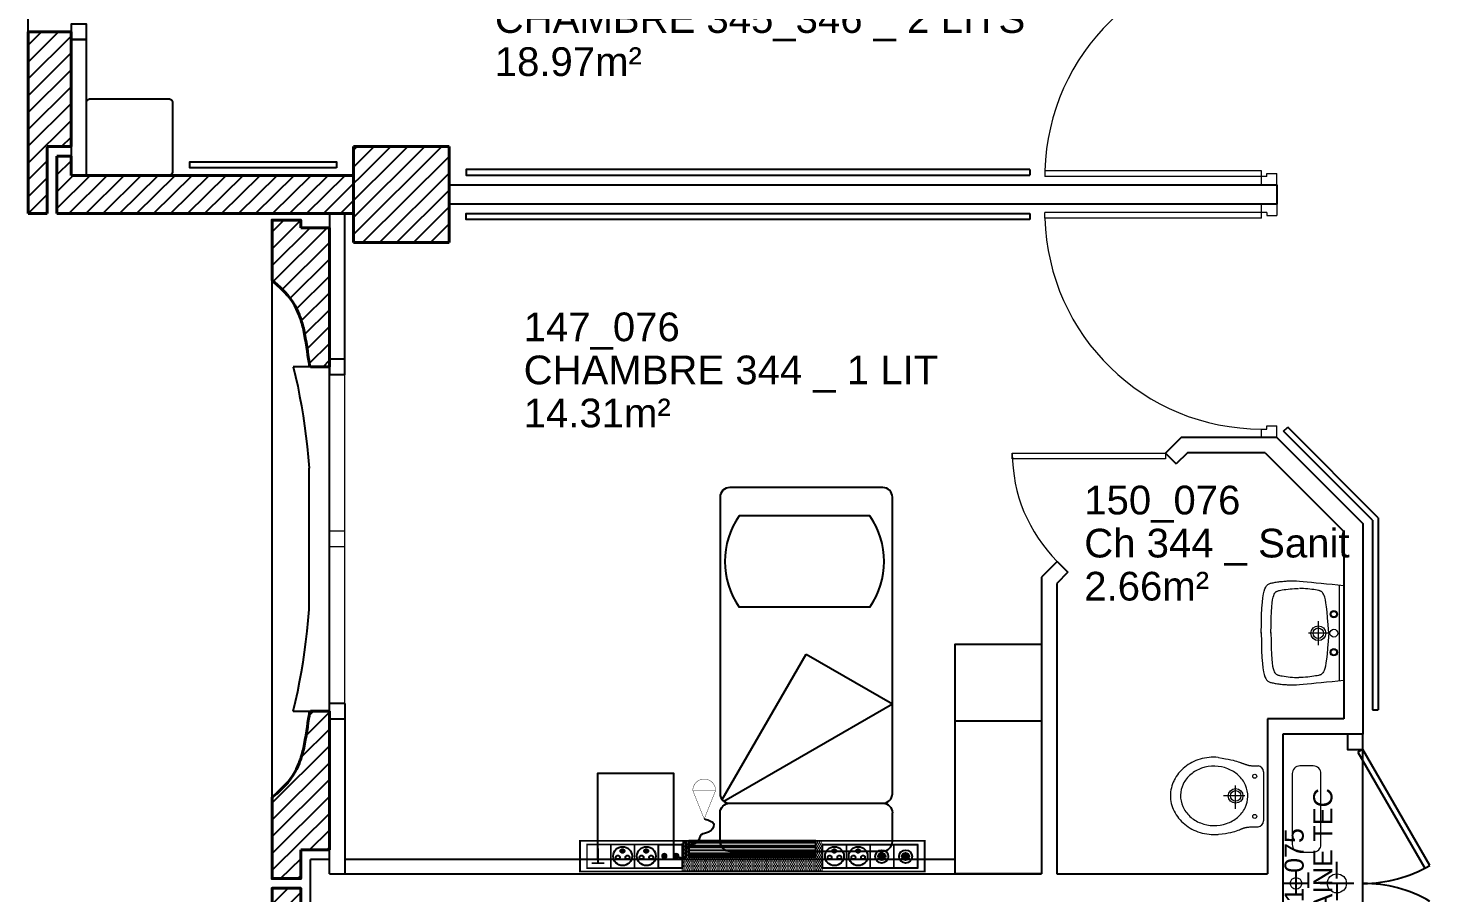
# Model space of a CAD drawing. Header units: metres. Extents: x 143.8 to 210.8, y 45.3 to 115.9.
# Drawn here: x 143.8 to 151.12, y 74.5 to 79.02 of the extents above; entities that cross this region are included whole.
import ezdxf

# ---------------------------------------------------------------- set-up
doc = ezdxf.new("R2010")
doc.units = ezdxf.units.M
doc.header["$LTSCALE"] = 0.6
doc.header["$MEASUREMENT"] = 0
for name, pattern in [('CACHÉ', [0.25, 0.125, -0.125]), ('CONTINU', [0]), ('HIDDEN2', [0.1875, 0.125, -0.0625])]:
    doc.linetypes.add(name, pattern=pattern)
doc.layers.get('0').update_dxf_attribs({"linetype": 'CONTINUOUS'})
for name, color, linetype in [('009 main courant', 181, 'CONTINUOUS'), ('400 Lits', 150, 'CONTINUOUS'), ('A_AGENC', 204, 'CONTINUOUS'), ('A_EQMP', 142, 'CONTINUOUS'), ('A_Etiqu_Gaine', 8, 'CONTINUOUS'), ('A_Etiqu_Gaine_code', 8, 'CONTINUOUS'), ('A_Etiqu_Local', 8, 'CONTINUOUS'), ('A_HACH_STRUC', 7, 'CONTINUOUS'), ('A_MUR_CLOIS', 8, 'CONTINU'), ('A_MURS_ALÈG', 7, 'CONTINU')]:
    doc.layers.add(name, color=color, linetype=linetype)
for name, color, linetype, lineweight in [('A_CHASS', 4, 'CONTINU', 0), ('A_MURS_STRU', 7, 'CONTINU', 40), ('A_PORTE', 8, 'CONTINU', 0), ('A_SANI', 5, 'CONTINU', 0)]:
    doc.layers.add(name, color=color, linetype=linetype, lineweight=lineweight)
doc.styles.add('Attribut', font='arial.ttf')
pattern_1 = [(0, (-148.712983, -85.579135), (0.0046875, 0.009375), [0, -0.009375])]

# ---------------------------------------------------------------- blocks, each defined once
blk = doc.blocks.new('TIRETTE-LIT')
at = {"layer": 'A_EQMP'}
h = blk.add_hatch(color=256, dxfattribs=at)
h.paths.add_polyline_path([(8.95, 3.75, 1), (6.05, 3.75, 1)])
h.paths.add_polyline_path([(6.05, -3.75, 1), (8.95, -3.75, 1)])
for p, q in [((0, 7.5), (0, -7.5)), ((15, 7.5), (0, 7.5)), ((15, -7.5), (15, 7.5)), ((0, -7.5), (15, -7.5))]:
    blk.add_line(p, q, dxfattribs=at)
at = {"layer": 'A_EQMP', "const_width": 0.24}
for points in [[(31.04, 21.42), (49.04, 28.62)], [(49.04, 28.62), (49.04, 14.22)], [(31.04, 21.42), (49.04, 14.22)]]:
    blk.add_lwpolyline(points, dxfattribs=at)
for points in [[(49.04, 14.22, 1), (49.04, 28.62, 1)], [(49.04, 27.42, 1.477033), (49.04, 27.42)]]:
    blk.add_lwpolyline(points, format="xyb", dxfattribs=at)
at = {"layer": 'A_EQMP'}
for centre in [(7.5, 3.75), (7.5, -3.75)]:
    blk.add_circle(centre, 1.45, dxfattribs=at)
blk.add_spline([(31.1, 21.54), (27.52, 27.45), (22.69, 24.22), (21.08, 19.57), (16.82, 17.32), (12.68, 10.42), (6.83, 9.91), (7.17, 3.87)], degree=3, dxfattribs=at)
blk = doc.blocks.new('A$C01C47C35')
at = {"layer": 'A_EQMP', "linetype": 'Continuous'}
h = blk.add_hatch(dxfattribs=at)
h.set_pattern_fill('DOTS', color=256, scale=0.15, style=0)
h.set_pattern_definition(pattern_1)
edge = h.paths.add_edge_path()
edge.add_line((1.2716, 0.4664), (1.2726, 0.4664))
edge.add_line((1.2726, 0.4664), (1.2726, 0.4839))
edge.add_line((1.2726, 0.4839), (0.5387, 0.4839))
edge.add_line((0.5387, 0.4839), (0.5387, 0.3239))
edge.add_line((0.5387, 0.3239), (0.574, 0.3239))
edge.add_line((0.574, 0.3239), (0.574, 0.4066))
edge.add_line((0.574, 0.4066), (0.905, 0.4066))
edge.add_line((0.905, 0.4066), (1.236, 0.4066))
edge.add_line((1.236, 0.4066), (1.236, 0.3499))
edge.add_spline(control_points=[(1.236, 0.3499), (1.2411, 0.3527), (1.2564, 0.3661), (1.2412, 0.4135), (1.2624, 0.4158), (1.2716, 0.4145)], knot_values=[28.337457, 28.337457, 28.337457, 28.337457, 30.502349, 36.382785, 39.476515, 39.476515, 39.476515, 39.476515], degree=3, periodic=0)
edge.add_line((1.2716, 0.4145), (1.2716, 0.4664))
at = {"layer": 'A_EQMP', "linetype": 'HIDDEN2'}
for points in [[(0.1237, 0.4052, 1), (0.0853, 0.4052, 1)], [(0.2478, 0.4052, 1), (0.2095, 0.4052, 1)], [(0.3424, 0.3767, 1), (0.3629, 0.3767, 1)], [(0.4665, 0.3767, 1), (0.487, 0.3767, 1)], [(1.4493, 0.3767, 1), (1.4697, 0.3767, 1)], [(1.5734, 0.3767, 1), (1.5939, 0.3767, 1)]]:
    blk.add_hatch(color=256, dxfattribs=at).paths.add_polyline_path(points)
at = {"layer": 'A_EQMP'}
h = blk.add_hatch(dxfattribs=at)
h.set_pattern_fill('PLASTI', color=1, scale=0.16551, style=0)
h.set_pattern_definition([(360, (-8.3594, 6.80946), (1e-17, 0.04137741), []), (360, (-8.3594, 6.81463), (1e-17, 0.04137741), []), (360, (-8.3594, 6.819804), (1e-17, 0.04137741), []), (360, (-8.3594, 6.83532), (1e-17, 0.04137741), [])])
h.paths.add_polyline_path([(1.236, 0.3239), (1.236, 0.4066), (0.905, 0.4066), (0.574, 0.4066), (0.574, 0.3239)])
at = {"layer": 'A_EQMP', "linetype": 'Continuous'}
h = blk.add_hatch(dxfattribs=at)
h.set_pattern_fill('DOTS', color=256, scale=0.15, style=0)
h.set_pattern_definition(pattern_1)
edge = h.paths.add_edge_path()
edge.add_spline(control_points=[(1.2716, 0.4145), (1.2624, 0.4158), (1.2412, 0.4135), (1.2564, 0.3661), (1.2411, 0.3527), (1.236, 0.3499)], knot_values=[28.337457, 28.337457, 28.337457, 28.337457, 31.431187, 37.311623, 39.476515, 39.476515, 39.476515, 39.476515], degree=3, periodic=0)
edge.add_line((1.236, 0.3499), (1.236, 0.3239))
edge.add_line((1.236, 0.3239), (1.2739, 0.3239))
edge.add_line((1.2739, 0.3239), (1.2739, 0.3423))
edge.add_line((1.2739, 0.3423), (1.2722, 0.3423))
edge.add_line((1.2722, 0.3423), (1.2722, 0.3423))
edge.add_line((1.2722, 0.3423), (1.2716, 0.3423))
edge.add_line((1.2716, 0.3423), (1.2716, 0.4145))
at = {"layer": 'A_EQMP'}
for p, q in [((0.574, 0.4066), (0.574, 0.3239)), ((0.905, 0.4066), (0.574, 0.4066)), ((0.905, 0.4066), (1.236, 0.4066)), ((1.236, 0.3239), (1.236, 0.4066)), ((0.574, 0.3239), (1.236, 0.3239))]:
    blk.add_line(p, q, dxfattribs=at)
for points, const_width in [([(1.805, 0.3239), (1.805, 0.4839), (0.005, 0.4839), (0.005, 0.3239)], 0.01), ([(0.5378, 0.3423), (0.5378, 0.4664), (0.0412, 0.4664), (0.0412, 0.3423)], 0.00828), ([(1.7688, 0.3423), (1.7688, 0.4664), (1.2722, 0.4664), (1.2722, 0.3423)], 0.00828)]:
    blk.add_lwpolyline(points, close=True, dxfattribs=dict(at, const_width=const_width))
at = {"layer": 'A_EQMP', "linetype": 'Continuous'}
blk.add_lwpolyline([(0.0412, 0.4664), (0.5378, 0.4664), (0.5378, 0.3423), (0.0412, 0.3423)], close=True, dxfattribs=at)
at = {"layer": 'A_EQMP', "const_width": 0.00828}
for points in [[(0.1654, 0.4664), (0.1654, 0.3423)], [(0.2895, 0.4664), (0.2895, 0.3423)], [(0.2895, 0.4664), (0.2895, 0.3423)], [(0.4136, 0.4664), (0.4136, 0.3423)], [(1.3964, 0.4664), (1.3964, 0.3423)], [(1.5205, 0.4664), (1.5205, 0.3423)], [(1.6446, 0.4664), (1.6446, 0.3423)], [(1.7688, 0.4664), (1.7688, 0.3423)]]:
    blk.add_lwpolyline(points, dxfattribs=at)
at = {"layer": 'A_EQMP'}
for centre, radius in [((0.1045, 0.4058), 0.0338), ((0.2286, 0.4058), 0.0338), ((0.3517, 0.4036), 0.0493), ((0.4759, 0.4036), 0.0493), ((1.4586, 0.4036), 0.0493), ((1.5827, 0.4036), 0.0493), ((0.1045, 0.4052), 0.0192), ((0.2286, 0.4052), 0.0192)]:
    blk.add_circle(centre, radius, dxfattribs=at)
at = {"layer": 'A_EQMP', "linetype": 'HIDDEN2'}
for centre in [(0.3265, 0.41), (0.3526, 0.3767), (0.3769, 0.41), (0.4506, 0.41), (0.4768, 0.3767), (0.5011, 0.41), (1.4334, 0.41), (1.4595, 0.3767), (1.4838, 0.41), (1.5575, 0.41), (1.5836, 0.3767), (1.6079, 0.41)]:
    blk.add_circle(centre, 0.0102, dxfattribs=at)
at = {"layer": 'A_EQMP', "linetype": 'HIDDEN2', "xscale": -0.00827548159, "yscale": 0.00827548159, "zscale": 0.00827548159, "rotation": 90}
blk.add_blockref('TIRETTE-LIT', (1.3337, 0.4664), dxfattribs=at)
at = {"layer": 'A_EQMP', "linetype": 'HIDDEN2', "insert": (1.6759, 0.4453), "char_height": 0.082755, "width": 0.124132, "attachment_point": 1}
blk.add_mtext('\\fArial|b0|i0|c0|p34;T', dxfattribs=at)
blk = doc.blocks.new('A_Etiqu_Local')
at = {"style": 'Attribut', "flags": 1}
for tag, p in [('CODE_HOPITAL', (-0.4463, 1.632)), ('CODE_SITE', (-0.4463, 1.407)), ('CODE_BATIMENT', (-0.4463, 1.182)), ('CODE_SECTEUR', (-0.4463, 0.957)), ('CODE_ETAGE', (-0.4463, 0.732)), ('NOM_NORMALISE', (-0.4463, -0.843)), ('SECTEUR_ACTIVITE', (-0.4463, -1.068)), ('SOUS_SECTEUR_ACTIVITE', (-0.4463, -1.293)), ('VOLUME', (-0.4463, -1.518)), ('SERVICE', (-0.4463, -1.743)), ('CODE_UG', (-0.4463, -1.968)), ('CODE_UA', (-0.4463, -2.193)), ('CODE_POLE', (-0.4463, -2.418)), ('OCCUPANT_EXTERNE', (-0.4463, -2.643)), ('DISPONIBILITE', (-0.4463, -2.868)), ('ACCES_HANDICAPES', (-0.4463, -3.093)), ('NATURE_SOL', (-0.4463, -3.318)), ('RISQUE_LABORATOIRE', (-0.4463, -3.543)), ('AMIANTE', (-0.4463, -3.768))]:
    blk.add_attdef(tag, p, '', height=0.15, dxfattribs=at)
at = {"layer": 'A_Etiqu_Local', "style": 'Attribut'}
for tag, p in [('CODE_PIECE', (-0.4463, 0.282)), ('NOM_USAGE', (-0.4463, 0.057)), ('SURFACE', (-0.4463, -0.168))]:
    blk.add_attdef(tag, p, '', height=0.15, dxfattribs=at)
blk = doc.blocks.new('A_Etiqu_Gaine')
at = {"style": 'Attribut', "flags": 1}
for tag, p in [('CODE_HOPITAL', (-0.4323, 0.8651)), ('CODE_SITE', (-0.4323, 0.7151)), ('CODE_BATIMENT', (-0.4323, 0.5651)), ('CODE_SECTEUR', (-0.4323, 0.4151)), ('CODE_ETAGE', (-0.4323, 0.2651)), ('NOM_NORMALISE', (-0.4323, -0.3349)), ('SECTEUR_ACTIVITE', (-0.4323, -0.4849)), ('SOUS_SECTEUR_ACTIVITE', (-0.4323, -0.6349)), ('SURFACE', (-0.4323, -0.7849)), ('CODE_UG', (-0.4323, -0.9349)), ('CODE_POLE', (-0.4323, -1.0849)), ('AMIANTE', (-0.4323, -1.2349))]:
    blk.add_attdef(tag, p, '', height=0.1, dxfattribs=at)
at = {"layer": 'A_Etiqu_Gaine', "style": 'Attribut'}
blk.add_attdef('NOM_USAGE', (-0.4323, -0.1849), '', height=0.1, dxfattribs=at)
at = {"layer": 'A_Etiqu_Gaine_code', "style": 'Attribut'}
blk.add_attdef('CODE_PIECE', (-0.4323, -0.0349), '', height=0.1, dxfattribs=at)
blk = doc.blocks.new('BROCA2-G124')
at = {"layer": '400 Lits', "linetype": 'Continuous'}
for p, q in [((2.235936, 29.494112), (2.675049, 30.254683)), ((2.675049, 30.254683), (3.12505, 29.994871)), ((2.243905, 29.486143), (3.12505, 29.994871)), ((2.275048, 29.475256), (3.075051, 29.475256)), ((2.225049, 29.275259), (2.225049, 29.425253)), ((3.12505, 29.275259), (3.12505, 29.425253))]:
    blk.add_line(p, q, dxfattribs=at)
for points in [[(3.12505, 29.524984), (3.12505, 31.075254, 0.414213), (3.075051, 31.125254), (2.275048, 31.125257, 0.414214), (2.225048, 31.075254), (2.225049, 29.524984)], [(2.225049, 29.525259, 0.414213), (2.275048, 29.475259), (3.075051, 29.475256, 0.414214), (3.125051, 29.525259)], [(2.225049, 29.425253, -0.414214), (2.275048, 29.475253), (3.075051, 29.475256, -0.414214), (3.125051, 29.425253)], [(2.225049, 29.275259, 0.414213), (2.275048, 29.225259), (3.075051, 29.225256, 0.414214), (3.125051, 29.275259)]]:
    blk.add_lwpolyline(points, format="xyb", dxfattribs=at)
blk = doc.blocks.new('BROCA2-G904')
at = {"layer": '400 Lits', "linetype": 'Continuous'}
for p, q in [((29.340822, 67.299042), (28.659243, 67.299042)), ((29.340822, 66.821945), (28.659243, 66.821945))]:
    blk.add_line(p, q, dxfattribs=at)
for start, end in [(145.008072, 214.992089), (325.007448, 34.99223)]:
    blk.add_arc((29.000032, 67.060493), 0.415985, start, end, dxfattribs=at)

msp = doc.modelspace()

# ---------------------------------------------------------------- hatches: boundary and pattern name
at = {"layer": 'A_HACH_STRUC'}
h = msp.add_hatch(dxfattribs=at)
h.set_pattern_fill('ANSI31', color=8, scale=0.5, angle=359.76959, style=0)
h.set_pattern_definition([(44.7696, (143.799855, 78.046186), (-0.044016, 0.0443715), [])])
h.paths.add_polyline_path([(144.0249, 78.9561), (144.0249, 78.9961), (143.7999, 78.9961), (143.7999, 78.0462), (143.8999, 78.0462), (143.8999, 78.3962), (144.0249, 78.3962)])
h = msp.add_hatch(dxfattribs=at)
h.set_pattern_fill('ANSI31', color=8, scale=0.5, angle=359.76959, style=0)
h.set_pattern_definition([(44.7696, (143.94986, 77.896215), (-0.044016, 0.0443715), [])])
h.paths.add_polyline_path([(145.9999, 78.3962), (145.4999, 78.3962), (145.4999, 77.8962), (145.9999, 77.8962)])
h.paths.add_polyline_path([(145.4999, 78.2462), (144.1049, 78.2462), (144.1049, 78.2461), (144.0249, 78.2461), (144.0249, 78.3462), (143.9499, 78.3462), (143.9499, 78.0462), (145.3748, 78.0462), (145.3748, 78.0462), (145.4548, 78.0462), (145.4999, 78.0462)])
h = msp.add_hatch(dxfattribs=at)
h.set_pattern_fill('ANSI31', color=8, scale=0.5, angle=359.76959, style=0)
h.set_pattern_definition([(44.77, (145.07485, 77.24654), (-0.044016, 0.0443715), [])])
h.paths.add_polyline_path([(145.3748, 77.9716), (145.2249, 77.9716), (145.2249, 78.0125), (145.0748, 78.0125), (145.0748, 77.6965), (145.0997, 77.6762), (145.1215, 77.6564), (145.1404, 77.6372), (145.1567, 77.6186), (145.1708, 77.6005), (145.1828, 77.583), (145.193, 77.566), (145.2017, 77.5495), (145.2093, 77.5336), (145.2159, 77.5182), (145.2189, 77.5107), (145.2217, 77.5032), (145.2244, 77.4958), (145.227, 77.4883), (145.2295, 77.4806), (145.2319, 77.4727), (145.2341, 77.4646), (145.2363, 77.4561), (145.2385, 77.4472), (145.2406, 77.4378), (145.2447, 77.4176), (145.2487, 77.3958), (145.2525, 77.3731), (145.2561, 77.3503), (145.2594, 77.3279), (145.2625, 77.3067), (145.2654, 77.2873), (145.2679, 77.2703), (145.2702, 77.2565), (145.272, 77.2465), (145.3749, 77.2465), (145.3749, 77.2865), (145.3748, 77.2865)])
h = msp.add_hatch(dxfattribs=at)
h.set_pattern_fill('ANSI31', color=8, scale=0.5, angle=359.76959, style=0)
h.set_pattern_definition([(44.7696, (145.07485, 73.64654), (-0.044016, 0.0443715), [])])
h.paths.add_polyline_path([(145.3749, 75.4465), (145.272, 75.4465), (145.2702, 75.4366), (145.2679, 75.4228), (145.2654, 75.4058), (145.2625, 75.3864), (145.2594, 75.3652), (145.2561, 75.3428), (145.2525, 75.32), (145.2487, 75.2973), (145.2447, 75.2755), (145.2406, 75.2553), (145.2385, 75.2459), (145.2363, 75.237), (145.2341, 75.2285), (145.2319, 75.2204), (145.2295, 75.2125), (145.227, 75.2048), (145.2244, 75.1973), (145.2217, 75.1898), (145.2189, 75.1824), (145.2159, 75.1749), (145.2093, 75.1595), (145.2017, 75.1436), (145.193, 75.1271), (145.1828, 75.1101), (145.1708, 75.0926), (145.1567, 75.0745), (145.1404, 75.0559), (145.1215, 75.0367), (145.0997, 75.0169), (145.0748, 74.9966), (145.0748, 74.5715), (145.2249, 74.5715), (145.2249, 74.7214), (145.3749, 74.7214)])
h.paths.add_polyline_path([(145.3749, 74.3716), (145.2249, 74.3716), (145.2249, 74.5215), (145.0748, 74.5215), (145.0748, 74.0965), (145.0997, 74.0762), (145.1215, 74.0564), (145.1404, 74.0372), (145.1567, 74.0186), (145.1708, 74.0005), (145.1828, 73.983), (145.193, 73.966), (145.2017, 73.9495), (145.2093, 73.9336), (145.2159, 73.9182), (145.2189, 73.9107), (145.2217, 73.9032), (145.2244, 73.8958), (145.227, 73.8883), (145.2295, 73.8806), (145.2319, 73.8727), (145.2341, 73.8646), (145.2363, 73.8561), (145.2385, 73.8472), (145.2406, 73.8378), (145.2447, 73.8176), (145.2487, 73.7958), (145.2525, 73.7731), (145.2561, 73.7503), (145.2594, 73.7279), (145.2625, 73.7067), (145.2654, 73.6873), (145.2679, 73.6703), (145.2702, 73.6565), (145.272, 73.6465), (145.3749, 73.6465), (145.3749, 73.6865)])

# ---------------------------------------------------------------- linework, layer by layer
at = {"layer": '009 main courant', "color": 8, "linetype": 'Continuous'}
for p, q in [((149.0349, 78.2764), (149.0349, 78.2464)), ((149.0349, 78.0461), (149.0349, 78.0161)), ((150.3603, 76.9094), (150.3815, 76.9306)), ((150.8549, 76.4572), (150.3815, 76.9306)), ((150.8249, 76.4447), (150.3603, 76.9094)), ((150.8249, 76.4447), (150.8249, 75.4538)), ((150.8549, 76.4572), (150.8549, 75.4538)), ((150.8249, 75.4538), (150.8549, 75.4538))]:
    msp.add_line(p, q, dxfattribs=at)
msp.add_lwpolyline([(145.4117, 78.2862), (144.6449, 78.2861), (144.6449, 78.3161), (145.4117, 78.3162)], close=True, dxfattribs=at)
for points in [[(149.0349, 78.2764), (146.0899, 78.2764), (146.0899, 78.2464), (149.0349, 78.2464)], [(149.0349, 78.0161), (146.0899, 78.0161), (146.0899, 78.0461), (149.0349, 78.0461)]]:
    msp.add_lwpolyline(points, dxfattribs=at)
at = {"layer": 'A_AGENC', "color": 8, "linetype": 'Continuous'}
for p, q in [((150.7749, 75.2465), (150.7489, 75.2315)), ((150.7489, 75.2315), (151.0989, 74.6253)), ((151.1249, 74.6403), (150.7749, 75.2465)), ((151.0989, 74.6253), (151.1249, 74.6403))]:
    msp.add_line(p, q, dxfattribs=at)
for points in [[(150.7749, 75.3265), (150.6949, 75.3265), (150.6949, 75.2465), (150.7749, 75.2465)], [(150.7749, 73.8465), (150.6949, 73.8465), (150.6949, 73.7665), (150.7749, 73.7665), (150.7749, 75.3265)]]:
    msp.add_lwpolyline(points, dxfattribs=at)
for centre, start, end in [((150.7749, 75.2465), 270, 300), ((150.7749, 73.8465), 59.99999, 90)]:
    msp.add_arc(centre, 0.7, start, end, dxfattribs=at)
at = {"layer": 'A_CHASS', "color": 8, "linetype": 'Continuous'}
for p, q in [((145.3749, 77.2065), (145.3749, 75.4865)), ((145.4549, 75.4865), (145.4549, 77.2065))]:
    msp.add_line(p, q, dxfattribs=at)
at = {"layer": 'A_CHASS', "color": 8, "linetype": 'CACHÉ'}
msp.add_lwpolyline([(145.3749, 76.3065), (145.4549, 76.3065), (145.4549, 76.3865), (145.3749, 76.3865)], close=True, dxfattribs=at)
at = {"layer": 'A_EQMP', "color": 8, "linetype": 'Continuous'}
for p, q in [((148.6449, 75.3967), (149.0949, 75.3967)), ((148.6449, 74.6714), (145.4549, 74.6714)), ((150.6387, 74.5716), (150.6387, 74.6595)), ((150.4249, 74.6081), (150.4249, 74.4851)), ((150.4864, 74.5466), (150.3634, 74.5466)), ((150.7265, 74.5466), (150.5508, 74.5466)), ((150.6387, 74.5466), (150.6387, 74.4587))]:
    msp.add_line(p, q, dxfattribs=at)
msp.add_lwpolyline([(144.1049, 78.2462), (144.1049, 78.6262, -0.414214), (144.1249, 78.6462), (144.5349, 78.6462, -0.414214), (144.5549, 78.6262), (144.5549, 78.2662, -0.414214), (144.5349, 78.2462), (144.1049, 78.2462)], format="xyb", dxfattribs=at)
msp.add_lwpolyline([(149.0949, 74.5967), (148.6449, 74.5967), (148.6449, 75.7967), (149.0949, 75.7967)], close=True, dxfattribs=at)
msp.add_lwpolyline([(147.1749, 74.6714), (147.1749, 75.1214), (146.7749, 75.1214), (146.7749, 74.6714)], dxfattribs=at)
at = {"layer": 'A_MUR_CLOIS', "color": 8, "linetype": 'Continuous'}
for p, q in [((145.9999, 78.1965), (150.3249, 78.1965)), ((150.3249, 78.1965), (150.3249, 78.0965)), ((150.3249, 78.0965), (145.9999, 78.0965)), ((145.3748, 78.0462), (145.3749, 77.2065)), ((149.8249, 76.8768), (149.7428, 76.7946)), ((150.3249, 76.8768), (149.8249, 76.8768)), ((150.3249, 76.8768), (150.7749, 76.4268)), ((149.7428, 76.7946), (149.7993, 76.7381)), ((149.8581, 76.7968), (149.7993, 76.7381)), ((150.2635, 76.7968), (149.8581, 76.7968)), ((150.2635, 76.7968), (150.6749, 76.3854)), ((150.7749, 76.4268), (150.7749, 75.3265)), ((150.6749, 76.3854), (150.6749, 75.4065)), ((149.1771, 76.2289), (149.0949, 76.1468)), ((149.1771, 76.2289), (149.2336, 76.1724)), ((149.0949, 76.1468), (149.0949, 74.5965)), ((149.2336, 76.1724), (149.1749, 76.1136)), ((149.1749, 76.1136), (149.1749, 74.5965)), ((145.4549, 75.4865), (145.4549, 74.5966)), ((150.2754, 75.4065), (150.2754, 74.5965)), ((150.6749, 75.4065), (150.2754, 75.4065)), ((150.3554, 75.3265), (150.3554, 73.7665)), ((150.7749, 75.3265), (150.3554, 75.3265)), ((145.3749, 74.6714), (145.2749, 74.6714)), ((145.2749, 74.4217), (145.2749, 74.6714)), ((145.3749, 74.5965), (149.0949, 74.5965)), ((149.1749, 74.5965), (150.2754, 74.5965))]:
    msp.add_line(p, q, dxfattribs=at)
for points in [[(144.0249, 78.9561), (144.1049, 78.9561), (144.1049, 79.0361), (144.0249, 79.0361)], [(144.0249, 78.2461), (144.1049, 78.2461), (144.1049, 78.9561), (144.0249, 78.9561)]]:
    msp.add_lwpolyline(points, close=True, dxfattribs=at)
for points in [[(145.3748, 78.0462), (145.4548, 78.0462)], [(145.3749, 77.2065), (145.4549, 77.2065), (145.4548, 78.0462)], [(145.4548, 77.2865), (145.3748, 77.2865)], [(145.3749, 74.5966), (145.3749, 75.4865)], [(145.4549, 75.4865), (145.3749, 75.4865)], [(145.3749, 75.4066), (145.4549, 75.4066)]]:
    msp.add_lwpolyline(points, dxfattribs=at)
at = {"layer": 'A_MURS_ALÈG', "color": 8, "ltscale": 200}
for p, q in [((143.7999, 78.9961), (143.7999, 80.7962)), ((145.0748, 74.9966), (145.0748, 77.6965)), ((145.3749, 77.2465), (145.1849, 77.2465)), ((145.1849, 77.2465), (145.1973, 77.1954)), ((145.1973, 77.1954), (145.2087, 77.1444)), ((145.2087, 77.1444), (145.219, 77.0933)), ((145.219, 77.0933), (145.2284, 77.0419)), ((145.2284, 77.0419), (145.2369, 76.99)), ((145.2369, 76.99), (145.2445, 76.9375)), ((145.2445, 76.9375), (145.2514, 76.884)), ((145.2514, 76.884), (145.2576, 76.8294)), ((145.2576, 76.8294), (145.2632, 76.7734)), ((145.2632, 76.7734), (145.2683, 76.7159)), ((145.2683, 75.9771), (145.2683, 76.7159)), ((145.2632, 75.9196), (145.2683, 75.9771)), ((145.2576, 75.8637), (145.2632, 75.9196)), ((145.2514, 75.8091), (145.2576, 75.8637)), ((145.2369, 75.703), (145.2445, 75.7556)), ((145.2445, 75.7556), (145.2514, 75.8091)), ((145.2284, 75.6512), (145.2369, 75.703)), ((145.2087, 75.5487), (145.219, 75.5998)), ((145.219, 75.5998), (145.2284, 75.6512)), ((145.1973, 75.4977), (145.2087, 75.5487)), ((145.1849, 75.4465), (145.1973, 75.4977)), ((145.1849, 75.4465), (145.3749, 75.4465))]:
    msp.add_line(p, q, dxfattribs=at)
at = {"layer": 'A_MURS_ALÈG', "color": 8, "linetype": 'Continuous'}
msp.add_line((145.3749, 75.4465), (145.3749, 77.2465), dxfattribs=at)
at = {"layer": 'A_MURS_STRU', "color": 8, "linetype": 'Continuous'}
for p, q in [((143.7999, 78.0462), (143.7999, 78.9961)), ((143.7999, 78.9961), (144.0249, 78.9961)), ((144.0249, 78.3962), (144.0249, 78.9961)), ((143.8999, 78.0462), (143.8999, 78.3962)), ((143.8999, 78.3962), (144.0249, 78.3962)), ((145.4999, 77.8962), (145.4999, 78.3962)), ((145.9999, 78.3962), (145.9999, 77.8962)), ((144.0249, 78.3462), (143.9499, 78.3462)), ((143.9499, 78.3462), (143.9499, 78.0462)), ((144.0249, 78.2462), (144.0249, 78.3462)), ((145.4999, 78.2462), (144.0249, 78.2462)), ((143.7999, 78.0462), (143.8999, 78.0462)), ((145.4999, 78.0462), (143.9499, 78.0462)), ((145.2249, 77.9716), (145.3749, 77.9716)), ((145.3749, 77.2465), (145.3749, 77.9716)), ((145.2749, 77.2465), (145.3749, 77.2465)), ((145.2749, 75.4465), (145.3749, 75.4465)), ((145.3749, 75.4465), (145.3749, 74.7214)), ((145.2249, 74.7214), (145.3749, 74.7214))]:
    msp.add_line(p, q, dxfattribs=at)
for points in [[(145.9999, 78.3962), (145.4999, 78.3962)], [(145.2249, 77.9716), (145.2249, 78.0125), (145.0748, 78.0125), (145.0748, 77.6965)], [(145.4999, 77.8962), (145.9999, 77.8962)], [(145.0748, 77.6965), (145.0997, 77.6762), (145.1215, 77.6564), (145.1404, 77.6372), (145.1567, 77.6186), (145.1708, 77.6005), (145.1828, 77.583), (145.193, 77.566), (145.2017, 77.5495), (145.2093, 77.5336), (145.2159, 77.5182), (145.2159, 77.5182), (145.2189, 77.5107), (145.2217, 77.5032), (145.2244, 77.4958), (145.227, 77.4883), (145.2295, 77.4806), (145.2319, 77.4727), (145.2341, 77.4646), (145.2363, 77.4561), (145.2385, 77.4472), (145.2406, 77.4378), (145.2406, 77.4378), (145.2447, 77.4176), (145.2487, 77.3958), (145.2525, 77.3731), (145.2561, 77.3503), (145.2594, 77.3279), (145.2625, 77.3067), (145.2654, 77.2873), (145.2679, 77.2703), (145.2702, 77.2565), (145.272, 77.2465)], [(145.0748, 74.9966), (145.0997, 75.0169), (145.1215, 75.0367), (145.1404, 75.0559), (145.1567, 75.0745), (145.1708, 75.0926), (145.1828, 75.1101), (145.193, 75.1271), (145.2017, 75.1436), (145.2093, 75.1595), (145.2159, 75.1749), (145.2159, 75.1749), (145.2189, 75.1824), (145.2217, 75.1898), (145.2244, 75.1973), (145.227, 75.2048), (145.2295, 75.2125), (145.2319, 75.2204), (145.2341, 75.2285), (145.2363, 75.237), (145.2385, 75.2459), (145.2406, 75.2553), (145.2406, 75.2553), (145.2447, 75.2755), (145.2487, 75.2973), (145.2525, 75.32), (145.2561, 75.3428), (145.2594, 75.3652), (145.2625, 75.3864), (145.2654, 75.4058), (145.2679, 75.4228), (145.2702, 75.4366), (145.272, 75.4466)], [(145.2249, 74.7214), (145.2249, 74.5715), (145.0748, 74.5715), (145.0748, 74.9966)], [(145.2249, 74.3716), (145.2249, 74.5215), (145.0748, 74.5215), (145.0748, 74.0965)]]:
    msp.add_lwpolyline(points, dxfattribs=at)
at = {"layer": 'A_PORTE', "color": 8, "linetype": 'Continuous'}
for p, q in [((150.2449, 78.2706), (149.1133, 78.2706)), ((149.1133, 78.2706), (149.1133, 78.2406)), ((150.2727, 78.2406), (149.1133, 78.2406)), ((150.2449, 78.1967), (150.2449, 78.2706)), ((150.2727, 78.2566), (150.3249, 78.2566)), ((150.2727, 78.2406), (150.2727, 78.2566)), ((150.3249, 78.1967), (150.3249, 78.2566)), ((150.3249, 78.1967), (150.2449, 78.1967)), ((150.3249, 78.0965), (150.2449, 78.0965)), ((150.2449, 78.0227), (150.2449, 78.0965)), ((150.3249, 78.0965), (150.3249, 78.0367)), ((150.2727, 78.0527), (149.1133, 78.0527)), ((149.1133, 78.0227), (149.1133, 78.0527)), ((150.2449, 78.0227), (149.1133, 78.0227)), ((150.2727, 78.0527), (150.2727, 78.0367)), ((150.2727, 78.0367), (150.3249, 78.0367)), ((150.2449, 76.9207), (150.2727, 76.9207)), ((150.2449, 76.8768), (150.2449, 76.9207)), ((150.2727, 76.9367), (150.3249, 76.9367)), ((150.2727, 76.9207), (150.2727, 76.9367)), ((150.3249, 76.8768), (150.3249, 76.9367)), ((150.3249, 76.8768), (150.2449, 76.8768))]:
    msp.add_line(p, q, dxfattribs=at)
msp.add_lwpolyline([(149.7428, 76.7646), (148.9428, 76.7646), (148.9428, 76.7946), (149.7428, 76.7946)], close=True, dxfattribs=at)
for centre, radius, start, end in [((150.2449, 78.2406), 1.132, 90, 178.48138), ((150.2449, 78.0527), 1.132, 181.51862, 270), ((149.7428, 76.7946), 0.8, 179.99999, 225.00001)]:
    msp.add_arc(centre, radius, start, end, dxfattribs=at)
at = {"layer": 'A_SANI', "color": 8, "linetype": 'Continuous'}
for p, q in [((150.2759, 76.1059), (150.2786, 76.108)), ((150.2786, 76.108), (150.2814, 76.1099)), ((150.2814, 76.1099), (150.2845, 76.1116)), ((150.2845, 76.1116), (150.2878, 76.1131)), ((150.2878, 76.1131), (150.2915, 76.1145)), ((150.2915, 76.1145), (150.2956, 76.1157)), ((150.2956, 76.1157), (150.3, 76.1168)), ((150.3, 76.1168), (150.3048, 76.1179)), ((150.3048, 76.1179), (150.3102, 76.1189)), ((150.3102, 76.1189), (150.3159, 76.1199)), ((150.3159, 76.1199), (150.3219, 76.1209)), ((150.3219, 76.1209), (150.3282, 76.1218)), ((150.3282, 76.1218), (150.3347, 76.1226)), ((150.3347, 76.1226), (150.3412, 76.1235)), ((150.3412, 76.1235), (150.3478, 76.1242)), ((150.3478, 76.1242), (150.3543, 76.1249)), ((150.3543, 76.1249), (150.3607, 76.1255)), ((150.3607, 76.1255), (150.3669, 76.1261)), ((150.3669, 76.1261), (150.3728, 76.1265)), ((150.3728, 76.1265), (150.3785, 76.1269)), ((150.3785, 76.1269), (150.3841, 76.1272)), ((150.3841, 76.1272), (150.3897, 76.1274)), ((150.3897, 76.1274), (150.3953, 76.1275)), ((150.3953, 76.1275), (150.4012, 76.1276)), ((150.4012, 76.1276), (150.4072, 76.1275)), ((150.4072, 76.1275), (150.4136, 76.1273)), ((150.4136, 76.1273), (150.4204, 76.127)), ((150.4204, 76.127), (150.4277, 76.1267)), ((150.4277, 76.1267), (150.444, 76.1256)), ((150.444, 76.1256), (150.4626, 76.1242)), ((150.4626, 76.1242), (150.4833, 76.1224)), ((150.4833, 76.1224), (150.5059, 76.1202)), ((150.5059, 76.1202), (150.5304, 76.1179)), ((150.5304, 76.1179), (150.5565, 76.1153)), ((150.5565, 76.1153), (150.5842, 76.1125)), ((150.5842, 76.1125), (150.6132, 76.1096)), ((150.6132, 76.1096), (150.6435, 76.1065)), ((150.2492, 76.0152), (150.2519, 76.0395)), ((150.2519, 76.0395), (150.255, 76.0588)), ((150.255, 76.0588), (150.2584, 76.0739)), ((150.2584, 76.0739), (150.2623, 76.0854)), ((150.2623, 76.0854), (150.2665, 76.0941)), ((150.2665, 76.0941), (150.271, 76.1007)), ((150.271, 76.1007), (150.2734, 76.1035)), ((150.2734, 76.1035), (150.2759, 76.1059)), ((150.6435, 76.1065), (150.6749, 76.1034)), ((150.65, 76.1034), (150.65, 75.6081)), ((150.6749, 76.1034), (150.6749, 75.6081)), ((150.2452, 75.9488), (150.247, 75.9852)), ((150.247, 75.9852), (150.2492, 76.0152)), ((150.2432, 75.8538), (150.244, 75.9052)), ((150.244, 75.9052), (150.2452, 75.9488)), ((150.5414, 75.917), (150.5414, 75.7906)), ((150.2432, 75.8577), (150.244, 75.8063)), ((150.5924, 75.8538), (150.4903, 75.8538)), ((150.244, 75.8063), (150.2452, 75.7628)), ((150.2452, 75.7628), (150.247, 75.7263)), ((150.247, 75.7263), (150.2492, 75.6964)), ((150.2492, 75.6964), (150.2519, 75.6721)), ((150.2519, 75.6721), (150.255, 75.6527)), ((150.255, 75.6527), (150.2584, 75.6377)), ((150.2584, 75.6377), (150.2623, 75.6262)), ((150.2623, 75.6262), (150.2665, 75.6174)), ((150.2665, 75.6174), (150.271, 75.6108)), ((150.271, 75.6108), (150.2734, 75.6081)), ((150.2734, 75.6081), (150.2759, 75.6057)), ((150.2759, 75.6057), (150.2786, 75.6035)), ((150.2786, 75.6035), (150.2814, 75.6016)), ((150.2814, 75.6016), (150.2845, 75.5999)), ((150.2845, 75.5999), (150.2878, 75.5984)), ((150.2878, 75.5984), (150.2915, 75.5971)), ((150.2915, 75.5971), (150.2956, 75.5959)), ((150.2956, 75.5959), (150.3, 75.5948)), ((150.3, 75.5948), (150.3048, 75.5937)), ((150.5304, 75.5937), (150.5565, 75.5963)), ((150.5565, 75.5963), (150.5842, 75.5991)), ((150.5842, 75.5991), (150.6132, 75.602)), ((150.6132, 75.602), (150.6435, 75.605)), ((150.6435, 75.605), (150.6749, 75.6081)), ((150.3048, 75.5937), (150.3102, 75.5927)), ((150.3102, 75.5927), (150.3159, 75.5917)), ((150.3159, 75.5917), (150.3219, 75.5907)), ((150.3219, 75.5907), (150.3282, 75.5898)), ((150.3282, 75.5898), (150.3347, 75.5889)), ((150.3347, 75.5889), (150.3412, 75.5881)), ((150.3412, 75.5881), (150.3478, 75.5874)), ((150.3478, 75.5874), (150.3543, 75.5867)), ((150.3543, 75.5867), (150.3607, 75.586)), ((150.3607, 75.586), (150.3669, 75.5855)), ((150.3669, 75.5855), (150.3728, 75.585)), ((150.3728, 75.585), (150.3785, 75.5846)), ((150.3785, 75.5846), (150.3841, 75.5844)), ((150.3841, 75.5844), (150.3897, 75.5841)), ((150.3897, 75.5841), (150.3953, 75.584)), ((150.3953, 75.584), (150.4012, 75.584)), ((150.4012, 75.584), (150.4072, 75.5841)), ((150.4072, 75.5841), (150.4136, 75.5842)), ((150.4136, 75.5842), (150.4204, 75.5845)), ((150.4204, 75.5845), (150.4277, 75.5849)), ((150.4277, 75.5849), (150.444, 75.586)), ((150.444, 75.586), (150.4626, 75.5874)), ((150.4626, 75.5874), (150.4833, 75.5892)), ((150.4833, 75.5892), (150.5059, 75.5913)), ((150.5059, 75.5913), (150.5304, 75.5937)), ((150.0193, 75.2041), (150.0386, 75.2012)), ((150.0386, 75.2012), (150.0558, 75.1983)), ((150.0558, 75.1983), (150.071, 75.1954)), ((150.071, 75.1954), (150.0843, 75.1926)), ((150.0843, 75.1926), (150.096, 75.1899)), ((150.096, 75.1899), (150.1061, 75.1873)), ((150.1061, 75.1873), (150.1149, 75.1847)), ((150.1149, 75.1847), (150.1225, 75.1824)), ((150.1225, 75.1824), (150.1291, 75.1801)), ((150.1291, 75.1801), (150.1348, 75.1781)), ((150.1348, 75.1781), (150.1374, 75.1771)), ((150.1374, 75.1771), (150.1399, 75.1762)), ((150.1399, 75.1762), (150.1422, 75.1754)), ((150.1422, 75.1754), (150.1444, 75.1745)), ((150.1444, 75.1745), (150.1466, 75.1737)), ((150.1466, 75.1737), (150.1487, 75.1729)), ((150.1487, 75.1729), (150.1507, 75.1722)), ((150.1507, 75.1722), (150.1528, 75.1714)), ((150.1528, 75.1714), (150.1548, 75.1707)), ((150.1548, 75.1707), (150.1569, 75.1699)), ((150.1569, 75.1699), (150.159, 75.1692)), ((150.159, 75.1692), (150.1612, 75.1685)), ((150.1612, 75.1685), (150.1634, 75.1678)), ((150.1634, 75.1678), (150.1657, 75.1671)), ((150.1657, 75.1671), (150.1679, 75.1664)), ((150.1679, 75.1664), (150.1702, 75.1657)), ((150.1702, 75.1657), (150.1725, 75.1651)), ((150.1725, 75.1651), (150.1748, 75.1645)), ((150.1748, 75.1645), (150.1771, 75.1639)), ((150.1771, 75.1639), (150.1793, 75.1634)), ((150.1793, 75.1634), (150.1837, 75.1626)), ((150.1837, 75.1626), (150.1881, 75.1618)), ((150.1881, 75.1618), (150.1924, 75.1613)), ((150.1924, 75.1613), (150.1966, 75.1609)), ((150.1966, 75.1609), (150.2009, 75.1606)), ((150.2009, 75.1606), (150.2052, 75.1604)), ((150.2052, 75.1604), (150.2096, 75.1603)), ((150.2096, 75.1603), (150.214, 75.1602)), ((150.214, 75.1602), (150.2186, 75.1602)), ((150.2186, 75.1602), (150.2234, 75.1602)), ((150.2234, 75.1602), (150.2265, 75.1601)), ((150.2554, 75.1301), (150.2554, 74.8729)), ((150.1096, 74.9356), (150.1096, 75.0576)), ((150.1584, 75.0039), (150.0461, 75.0039)), ((150.0193, 74.8037), (150.0386, 74.8054)), ((150.0386, 74.8054), (150.0558, 74.8075)), ((150.0558, 74.8075), (150.071, 74.81)), ((150.071, 74.81), (150.0843, 74.8126)), ((150.0843, 74.8126), (150.096, 74.8155)), ((150.096, 74.8155), (150.1061, 74.8184)), ((150.1061, 74.8184), (150.1149, 74.8213)), ((150.1149, 74.8213), (150.1225, 74.8241)), ((150.1225, 74.8241), (150.1291, 74.8268)), ((150.1291, 74.8268), (150.1348, 74.8292)), ((150.1348, 74.8292), (150.1374, 74.8303)), ((150.1374, 74.8303), (150.1399, 74.8314)), ((150.1399, 74.8314), (150.1422, 74.8323)), ((150.1422, 74.8323), (150.1444, 74.8332)), ((150.1444, 74.8332), (150.1466, 74.834)), ((150.1466, 74.834), (150.1487, 74.8348)), ((150.1487, 74.8348), (150.1507, 74.8355)), ((150.1507, 74.8355), (150.1528, 74.8361)), ((150.1528, 74.8361), (150.1548, 74.8367)), ((150.1548, 74.8367), (150.1569, 74.8373)), ((150.1569, 74.8373), (150.159, 74.8378)), ((150.159, 74.8378), (150.1612, 74.8383)), ((150.1612, 74.8383), (150.1634, 74.8388)), ((150.1634, 74.8388), (150.1657, 74.8392)), ((150.1657, 74.8392), (150.1679, 74.8396)), ((150.1679, 74.8396), (150.1702, 74.84)), ((150.1702, 74.84), (150.1725, 74.8403)), ((150.1725, 74.8403), (150.1748, 74.8406)), ((150.1748, 74.8406), (150.1771, 74.8409)), ((150.1771, 74.8409), (150.1793, 74.8412)), ((150.1793, 74.8412), (150.1837, 74.8416)), ((150.1837, 74.8416), (150.1881, 74.842)), ((150.1881, 74.842), (150.1924, 74.8422)), ((150.1924, 74.8422), (150.1966, 74.8424)), ((150.1966, 74.8424), (150.2009, 74.8426)), ((150.2009, 74.8426), (150.2052, 74.8427)), ((150.2052, 74.8427), (150.2096, 74.8428)), ((150.2096, 74.8428), (150.214, 74.8428)), ((150.214, 74.8428), (150.2186, 74.8428)), ((150.2186, 74.8428), (150.2234, 74.8428)), ((150.2234, 74.8428), (150.2265, 74.8429))]:
    msp.add_line(p, q, dxfattribs=at)
for points in [[(150.294, 75.8536), (150.2944, 75.8975), (150.2953, 75.9348), (150.2966, 75.9659), (150.2983, 75.9915), (150.3004, 76.0122), (150.3028, 76.0286), (150.3054, 76.0414), (150.3084, 76.0511), (150.3115, 76.0584), (150.3148, 76.0638), (150.3148, 76.0638), (150.3165, 76.066), (150.3183, 76.0679), (150.3202, 76.0696), (150.3221, 76.071), (150.3242, 76.0723), (150.3265, 76.0734), (150.329, 76.0744), (150.3317, 76.0753), (150.3346, 76.0762), (150.3379, 76.077), (150.3379, 76.077), (150.3452, 76.0786), (150.3535, 76.0801), (150.3628, 76.0816), (150.3727, 76.083), (150.3832, 76.0843), (150.3941, 76.0855), (150.4052, 76.0865), (150.4163, 76.0873), (150.4274, 76.0879), (150.4381, 76.0883)], [(150.5961, 75.8536), (150.5931, 75.8975), (150.5902, 75.9348), (150.5873, 75.9659), (150.5844, 75.9915), (150.5814, 76.0122), (150.5785, 76.0286), (150.5754, 76.0414), (150.5723, 76.0511), (150.5691, 76.0584), (150.5658, 76.0638), (150.5658, 76.0638), (150.5641, 76.066), (150.5623, 76.0679), (150.5605, 76.0696), (150.5585, 76.071), (150.5564, 76.0723), (150.5541, 76.0734), (150.5516, 76.0744), (150.5489, 76.0753), (150.546, 76.0762), (150.5428, 76.077), (150.5428, 76.077), (150.5354, 76.0786), (150.5271, 76.0801), (150.5179, 76.0816), (150.5079, 76.083), (150.4974, 76.0843), (150.4865, 76.0855), (150.4754, 76.0865), (150.4643, 76.0873), (150.4532, 76.0879), (150.4425, 76.0883)], [(150.294, 75.8569), (150.2944, 75.813), (150.2953, 75.7757), (150.2966, 75.7446), (150.2983, 75.719), (150.3004, 75.6983), (150.3028, 75.6819), (150.3054, 75.6691), (150.3084, 75.6594), (150.3115, 75.6521), (150.3148, 75.6467), (150.3148, 75.6467), (150.3165, 75.6445), (150.3183, 75.6426), (150.3202, 75.6409), (150.3221, 75.6395), (150.3242, 75.6382), (150.3265, 75.6371), (150.329, 75.6361), (150.3317, 75.6352), (150.3346, 75.6343), (150.3379, 75.6335), (150.3379, 75.6335), (150.3452, 75.6319), (150.3535, 75.6304), (150.3628, 75.6289), (150.3728, 75.6275), (150.3835, 75.6262), (150.3946, 75.625), (150.4059, 75.624), (150.4175, 75.6232), (150.429, 75.6225), (150.4403, 75.6222)], [(150.5961, 75.8569), (150.5931, 75.813), (150.5902, 75.7757), (150.5873, 75.7446), (150.5844, 75.719), (150.5814, 75.6983), (150.5785, 75.6819), (150.5754, 75.6691), (150.5723, 75.6594), (150.5691, 75.6521), (150.5658, 75.6467), (150.5658, 75.6467), (150.5641, 75.6445), (150.5623, 75.6426), (150.5605, 75.6409), (150.5585, 75.6395), (150.5564, 75.6382), (150.5541, 75.6371), (150.5516, 75.6361), (150.5489, 75.6352), (150.546, 75.6343), (150.5428, 75.6335), (150.5428, 75.6335), (150.5354, 75.6319), (150.5271, 75.6304), (150.5178, 75.6289), (150.5078, 75.6275), (150.4971, 75.6262), (150.4861, 75.625), (150.4747, 75.624), (150.4632, 75.6232), (150.4516, 75.6225), (150.4403, 75.6222)]]:
    msp.add_lwpolyline(points, dxfattribs=at)
msp.add_lwpolyline([(150.5154, 75.16), (150.4454, 75.16, 0.414214), (150.4054, 75.12), (150.4054, 74.75, 0.414214), (150.4454, 74.71), (150.5154, 74.71, 0.414213), (150.5554, 74.75), (150.5554, 75.12, 0.414214)], format="xyb", close=True, dxfattribs=at)
for centre, radius in [((150.6228, 75.9533), 0.0189), ((150.6228, 75.9533), 0.0144), ((150.5414, 75.8538), 0.0387), ((150.5414, 75.8538), 0.0274), ((150.6228, 75.8538), 0.0204), ((150.6228, 75.7543), 0.0189), ((150.6228, 75.7543), 0.0144), ((150.2093, 75.1065), 0.0105), ((150.1096, 75.0039), 0.0383), ((150.1096, 75.0039), 0.0276), ((150.2093, 74.8965), 0.0105), ((150.4249, 74.5466), 0.03), ((150.6387, 74.5466), 0.05)]:
    msp.add_circle(centre, radius, dxfattribs=at)
for centre, radius, start, end in [((149.9883, 74.9727), 0.232, 106.22047, 128.6625), ((149.996, 74.9462), 0.2596, 85.01907, 106.22016), ((149.9964, 74.9606), 0.1986, 68.71824, 108.91928), ((150.2254, 75.1301), 0.03, 359.99998, 87.81649), ((149.9475, 75.005), 0.1787, 153.37703, 180.00001), ((149.9726, 74.9924), 0.2069, 128.66279, 153.37745), ((149.9774, 74.9957), 0.1581, 130.26793, 153.69014), ((149.9891, 74.9819), 0.1761, 108.90989, 130.26754), ((150.0046, 74.9816), 0.1761, 47.36056, 68.7182), ((150.0168, 74.9949), 0.1581, 23.93805, 47.36027), ((149.9592, 75.0047), 0.1377, 153.69118, 203.91568), ((150.0354, 75.0031), 0.1377, 333.69002, 23.93902), ((149.9483, 75.005), 0.1796, 180.00058, 206.51909), ((149.9778, 75.013), 0.1581, 203.93805, 227.36027), ((150.0171, 75.0122), 0.1581, 310.26863, 333.69085), ((149.9754, 75.0185), 0.2098, 206.51856, 231.02116), ((149.99, 75.0263), 0.1761, 227.36056, 248.7182), ((149.9982, 75.0473), 0.1986, 248.71824, 288.88532), ((150.0055, 75.0259), 0.1761, 288.90989, 310.26754), ((150.2254, 74.8729), 0.03, 272.18353, 359.99998), ((149.9911, 75.0379), 0.2348, 231.02128, 253.30031), ((149.9983, 75.062), 0.26, 253.30068, 274.46337)]:
    msp.add_arc(centre, radius, start, end, dxfattribs=at)

# ---------------------------------------------------------------- block references
at = {"layer": '400 Lits', "color": 8}
for name, p in [('BROCA2-G124', (145.1909, 45.49)), ('BROCA2-G904', (118.8569, 9.1685))]:
    msp.add_blockref(name, p, dxfattribs=at)
at = {"layer": 'A_EQMP', "color": 8, "linetype": 'Continuous', "rotation": 180}
msp.add_blockref('A$C01C47C35', (148.4893, 75.0927), dxfattribs=at)
at = {"layer": 'A_Etiqu_Gaine', "color": 8}
ref = msp.add_blockref('A_Etiqu_Gaine', (150.4302, 74.7236), dxfattribs=dict(at, rotation=90))
ref.add_attrib('CODE_PIECE', '151_075', (150.4651, 74.2913), dxfattribs={"layer": 'A_Etiqu_Gaine_code', "height": 0.1, "rotation": 90, "style": 'Attribut'})
ref.add_attrib('NOM_USAGE', 'GAINE TEC', (150.6151, 74.2913), dxfattribs={"height": 0.1, "rotation": 90, "style": 'Attribut'})
at = {"layer": 'A_Etiqu_Local', "color": 8}
ref = msp.add_blockref('A_Etiqu_Local', (146.6848, 78.9336), dxfattribs=at)
ref.add_attrib('CODE_PIECE', '147_080', (146.2385, 79.2156), dxfattribs={"height": 0.15, "style": 'Attribut'})
ref.add_attrib('NOM_USAGE', 'CHAMBRE 345_346 _ 2 LITS', (146.2385, 78.9906), dxfattribs={"height": 0.15, "style": 'Attribut'})
ref.add_attrib('SURFACE', '18.97m²', (146.2385, 78.7656), dxfattribs={"height": 0.15, "style": 'Attribut'})
ref = msp.add_blockref('A_Etiqu_Local', (146.8358, 77.0976), dxfattribs=at)
ref.add_attrib('CODE_PIECE', '147_076', (146.3895, 77.3796), dxfattribs={"height": 0.15, "style": 'Attribut'})
ref.add_attrib('NOM_USAGE', 'CHAMBRE 344 _ 1 LIT', (146.3895, 77.1546), dxfattribs={"height": 0.15, "style": 'Attribut'})
ref.add_attrib('SURFACE', '14.31m²', (146.3895, 76.9296), dxfattribs={"height": 0.15, "style": 'Attribut'})
ref = msp.add_blockref('A_Etiqu_Local', (149.7649, 76.1926), dxfattribs=at)
ref.add_attrib('CODE_PIECE', '150_076', (149.3186, 76.4746), dxfattribs={"height": 0.15, "style": 'Attribut'})
ref.add_attrib('NOM_USAGE', 'Ch 344 _ Sanit', (149.3186, 76.2496), dxfattribs={"height": 0.15, "style": 'Attribut'})
ref.add_attrib('SURFACE', '2.66m²', (149.3186, 76.0246), dxfattribs={"height": 0.15, "style": 'Attribut'})

doc.saveas('drawing.dxf')
